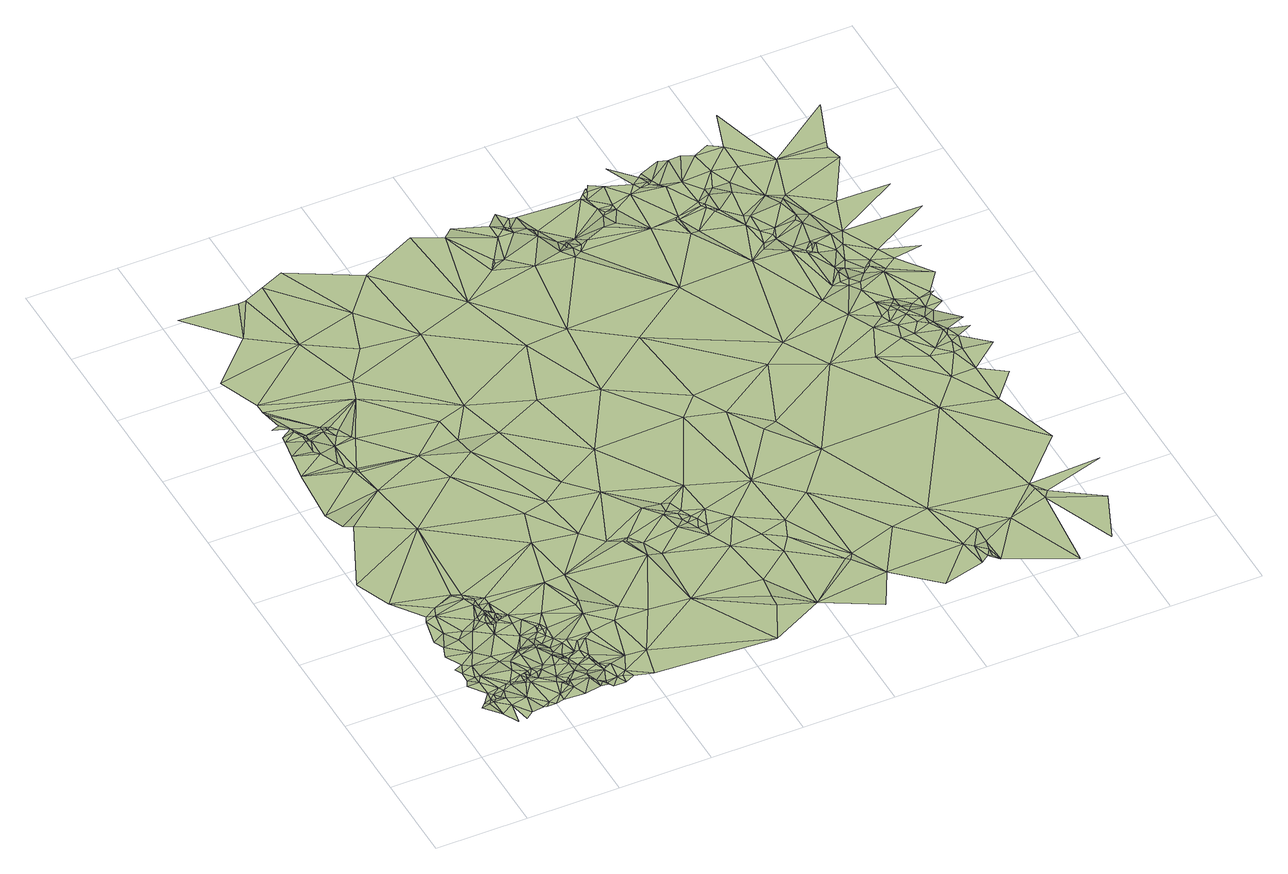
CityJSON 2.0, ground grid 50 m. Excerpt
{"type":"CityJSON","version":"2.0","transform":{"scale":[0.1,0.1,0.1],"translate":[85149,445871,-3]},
"CityObjects":{
"terrain1":{"type":"TINRelief","geometry":[{"type":"CompositeSurface","lod":"1","boundaries":[[[0,1,2]],[[3,0,2]],[[4,1,0]],[[3,5,0]],[[5,4,0]],[[4,6,1]],[[3,7,8]],[[3,8,5]],[[9,4,5]],[[10,11,12]],[[6,11,10]],[[13,6,4]],[[13,4,9]],[[9,5,14]],[[15,16,12]],[[14,5,8]],[[13,9,17]],[[18,16,19]],[[15,12,11]],[[9,14,17]],[[13,20,6]],[[20,11,6]],[[8,21,22]],[[13,17,23]],[[15,11,24]],[[15,25,16]],[[16,25,19]],[[17,14,23]],[[20,24,11]],[[13,23,20]],[[15,24,25]],[[14,8,26]],[[8,22,26]],[[27,19,28]],[[14,26,23]],[[20,29,24]],[[27,28,30]],[[20,23,29]],[[30,31,32]],[[19,25,28]],[[29,33,24]],[[22,34,26]],[[23,35,29]],[[23,26,35]],[[32,31,36]],[[24,37,25]],[[30,38,31]],[[30,28,38]],[[29,35,33]],[[33,39,24]],[[35,40,33]],[[26,34,41]],[[28,25,42]],[[35,26,43]],[[41,34,44]],[[24,39,37]],[[35,43,40]],[[31,45,36]],[[42,25,37]],[[46,47,48]],[[46,36,45]],[[33,40,49]],[[26,41,50]],[[38,51,31]],[[26,50,43]],[[52,41,44]],[[40,43,53]],[[33,49,39]],[[51,45,31]],[[40,53,49]],[[38,28,54]],[[46,45,47]],[[55,53,43]],[[50,55,43]],[[55,49,53]],[[56,41,52]],[[38,54,51]],[[56,50,41]],[[37,39,57]],[[55,58,49]],[[59,39,49]],[[28,42,60]],[[61,55,50]],[[47,62,48]],[[59,49,58]],[[59,57,39]],[[63,58,55]],[[64,56,52]],[[61,63,55]],[[42,37,65]],[[28,60,54]],[[63,59,58]],[[51,66,45]],[[67,48,68]],[[37,57,65]],[[69,61,50]],[[69,50,56]],[[70,57,59]],[[63,70,59]],[[61,71,63]],[[51,54,66]],[[63,71,70]],[[45,72,47]],[[73,57,70]],[[42,65,60]],[[74,56,64]],[[75,71,61]],[[73,76,57]],[[77,69,56]],[[76,65,57]],[[78,70,71]],[[79,61,69]],[[79,75,61]],[[80,77,56]],[[45,66,81]],[[54,82,66]],[[75,78,71]],[[54,60,83]],[[74,80,56]],[[73,70,84]],[[74,64,85]],[[84,70,78]],[[54,83,82]],[[47,86,62]],[[87,69,77]],[[75,84,78]],[[45,81,72]],[[47,72,86]],[[87,79,69]],[[88,65,76]],[[80,87,77]],[[67,68,89]],[[90,66,82]],[[73,91,76]],[[68,48,62]],[[79,92,75]],[[93,87,80]],[[75,92,84]],[[93,80,74]],[[60,94,83]],[[95,79,87]],[[91,88,76]],[[60,65,96]],[[73,84,97]],[[90,81,66]],[[96,65,88]],[[93,95,87]],[[90,82,98]],[[60,99,94]],[[83,98,82]],[[94,100,83]],[[73,97,91]],[[62,86,101]],[[100,98,83]],[[102,79,95]],[[99,100,94]],[[90,98,103]],[[74,85,104]],[[90,103,81]],[[91,105,88]],[[72,101,86]],[[106,84,92]],[[93,74,104]],[[93,102,95]],[[107,92,79]],[[60,108,99]],[[99,109,100]],[[109,98,100]],[[106,97,84]],[[60,96,108]],[[96,88,110]],[[105,110,88]],[[91,97,105]],[[107,79,102]],[[72,81,111]],[[81,103,112]],[[113,109,99]],[[109,114,98]],[[103,98,114]],[[72,115,101]],[[81,112,111]],[[116,106,92]],[[85,117,104]],[[93,118,102]],[[113,119,109]],[[72,111,115]],[[120,105,97]],[[103,114,121]],[[113,99,108]],[[109,122,114]],[[107,116,92]],[[93,104,118]],[[123,124,125]],[[119,122,109]],[[112,103,126]],[[127,97,106]],[[113,128,119]],[[114,122,121]],[[103,121,126]],[[129,101,115]],[[130,110,105]],[[120,131,105]],[[120,97,132]],[[129,111,112]],[[128,122,119]],[[123,89,124]],[[116,133,106]],[[129,115,111]],[[131,130,105]],[[127,132,97]],[[113,134,128]],[[121,122,126]],[[113,108,134]],[[96,110,135]],[[68,62,101]],[[129,112,126]],[[117,136,104]],[[96,137,108]],[[107,102,138]],[[134,122,128]],[[127,106,139]],[[120,132,131]],[[107,140,116]],[[136,118,104]],[[139,106,133]],[[141,125,142]],[[102,118,143]],[[134,126,122]],[[116,140,133]],[[117,144,136]],[[135,110,130]],[[102,143,138]],[[107,138,140]],[[117,145,144]],[[134,108,137]],[[139,133,146]],[[96,147,137]],[[146,133,140]],[[96,135,147]],[[148,130,131]],[[149,136,144]],[[150,131,132]],[[145,151,144]],[[127,152,132]],[[127,139,152]],[[153,118,136]],[[151,149,144]],[[148,135,130]],[[154,151,145]],[[139,146,155]],[[146,140,155]],[[153,143,118]],[[148,131,150]],[[140,138,156]],[[153,136,149]],[[141,157,158]],[[138,143,159]],[[160,147,135]],[[150,132,152]],[[161,160,135]],[[148,161,135]],[[162,137,147]],[[139,155,152]],[[163,149,151]],[[162,147,160]],[[154,163,151]],[[134,137,164]],[[140,165,155]],[[124,89,68]],[[162,160,161]],[[140,156,165]],[[138,166,156]],[[125,124,142]],[[148,150,167]],[[148,167,161]],[[138,159,166]],[[153,159,143]],[[162,161,167]],[[150,152,168]],[[153,149,163]],[[152,155,168]],[[162,164,137]],[[154,169,163]],[[158,170,171]],[[141,172,157]],[[156,166,173]],[[156,173,165]],[[166,159,174]],[[153,174,159]],[[141,175,172]],[[166,174,173]],[[165,176,155]],[[168,155,176]],[[162,167,164]],[[158,157,177]],[[153,178,174]],[[141,142,175]],[[129,126,179]],[[134,179,126]],[[158,177,170]],[[180,171,181]],[[153,163,182]],[[169,183,163]],[[153,182,178]],[[174,178,182]],[[173,184,165]],[[185,163,183]],[[186,183,169]],[[187,188,189]],[[185,182,163]],[[165,184,176]],[[171,170,190]],[[171,190,181]],[[129,191,101]],[[180,181,189]],[[192,173,174]],[[185,183,186]],[[150,193,167]],[[194,187,189]],[[150,168,193]],[[168,176,195]],[[177,157,196]],[[134,164,179]],[[192,174,182]],[[170,177,196]],[[192,184,173]],[[190,170,197]],[[170,196,197]],[[167,193,164]],[[192,182,185]],[[68,101,191]],[[181,190,198]],[[189,181,198]],[[176,184,195]],[[190,197,198]],[[142,124,199]],[[172,200,157]],[[175,142,201]],[[185,186,202]],[[196,157,200]],[[175,200,172]],[[142,199,203]],[[204,194,205]],[[142,203,201]],[[194,189,205]],[[168,195,193]],[[175,201,200]],[[192,195,184]],[[196,206,197]],[[198,197,206]],[[189,198,205]],[[196,200,206]],[[207,192,185]],[[207,185,202]],[[164,193,208]],[[198,206,209]],[[164,208,179]],[[198,209,205]],[[129,179,191]],[[124,68,210]],[[201,211,200]],[[200,212,206]],[[192,213,195]],[[209,206,214]],[[199,124,215]],[[206,212,214]],[[205,209,216]],[[209,214,216]],[[195,213,193]],[[217,204,218]],[[199,215,203]],[[200,219,212]],[[201,203,215]],[[205,216,220]],[[214,220,216]],[[207,213,192]],[[214,212,221]],[[208,193,222]],[[200,211,219]],[[223,217,224]],[[214,221,220]],[[208,222,179]],[[219,221,212]],[[204,205,218]],[[201,215,211]],[[222,225,179]],[[226,222,193]],[[226,193,213]],[[68,191,227]],[[205,220,218]],[[124,210,215]],[[191,179,225]],[[68,227,210]],[[226,225,222]],[[220,221,218]],[[207,228,213]],[[229,223,224]],[[219,218,221]],[[211,218,219]],[[228,226,213]],[[217,218,230]],[[231,229,232]],[[217,230,224]],[[233,207,202]],[[234,191,225]],[[215,235,211]],[[236,228,207]],[[211,235,218]],[[226,237,225]],[[215,210,238]],[[227,191,234]],[[229,239,232]],[[229,224,239]],[[210,227,240]],[[228,237,226]],[[234,225,241]],[[215,238,242]],[[210,240,238]],[[233,236,207]],[[241,225,243]],[[215,242,235]],[[240,227,234]],[[237,243,225]],[[239,224,244]],[[224,230,245]],[[230,218,246]],[[236,237,228]],[[218,235,246]],[[238,240,247]],[[248,242,238]],[[249,240,234]],[[241,243,250]],[[242,246,235]],[[249,234,241]],[[244,224,251]],[[237,252,243]],[[224,245,251]],[[243,252,250]],[[236,253,237]],[[248,238,247]],[[254,252,237]],[[254,250,252]],[[248,246,242]],[[254,237,253]],[[249,247,240]],[[230,255,245]],[[256,241,250]],[[233,257,236]],[[230,246,255]],[[244,251,258]],[[249,241,256]],[[254,259,250]],[[236,260,253]],[[254,253,261]],[[262,236,257]],[[262,263,236]],[[251,245,255]],[[248,247,264]],[[256,250,259]],[[264,247,249]],[[254,261,259]],[[265,246,248]],[[236,263,260]],[[233,266,257]],[[253,267,261]],[[249,256,268]],[[258,251,269]],[[260,267,253]],[[256,259,270]],[[256,270,268]],[[266,262,257]],[[259,261,271]],[[265,248,264]],[[269,251,255]],[[270,259,272]],[[271,261,273]],[[259,271,272]],[[261,274,273]],[[261,267,274]],[[266,263,262]],[[268,270,275]],[[249,268,276]],[[270,272,277]],[[271,273,278]],[[264,249,276]],[[275,270,277]],[[272,271,278]],[[273,274,279]],[[274,267,280]],[[272,278,277]],[[255,246,281]],[[278,273,279]],[[274,280,279]],[[265,281,246]],[[276,268,275]],[[277,278,282]],[[263,283,260]],[[278,279,282]],[[276,275,277]],[[279,280,282]],[[260,284,267]],[[266,283,263]],[[284,280,267]],[[276,277,282]],[[284,282,280]],[[285,269,255]],[[286,284,260]],[[286,260,283]],[[265,264,287]],[[285,255,281]],[[266,288,283]],[[286,283,289]],[[290,264,276]],[[276,282,291]],[[265,287,281]],[[286,292,284]],[[284,291,282]],[[266,293,294]],[[266,295,288]],[[286,289,292]],[[296,269,285]],[[283,288,289]],[[287,264,290]],[[266,294,295]],[[284,292,291]],[[289,297,292]],[[289,288,297]],[[290,276,291]],[[285,281,298]],[[287,298,281]],[[288,295,297]],[[294,297,295]],[[296,285,299]],[[297,300,292]],[[291,292,300]],[[299,285,301]],[[287,290,302]],[[285,298,303]],[[294,304,297]],[[301,285,303]],[[290,291,305]],[[287,306,298]],[[304,300,297]],[[299,301,307]],[[287,302,306]],[[307,301,308]],[[301,309,308]],[[290,305,302]],[[310,291,300]],[[305,291,311]],[[307,308,309]],[[299,307,312]],[[313,299,312]],[[294,314,315]],[[301,303,309]],[[311,291,310]],[[307,309,312]],[[294,315,304]],[[313,312,316]],[[303,298,317]],[[304,318,300]],[[319,312,309]],[[320,305,311]],[[321,309,303]],[[316,312,322]],[[318,310,300]],[[314,323,315]],[[319,322,312]],[[319,309,321]],[[320,311,310]],[[316,322,324]],[[325,302,305]],[[298,306,326]],[[319,327,322]],[[324,322,327]],[[316,324,328]],[[325,306,302]],[[324,327,329]],[[319,329,327]],[[304,315,318]],[[321,303,330]],[[330,303,317]],[[331,324,329]],[[319,332,329]],[[325,305,320]],[[331,328,324]],[[317,298,326]],[[323,333,315]],[[319,321,332]],[[334,333,323]],[[331,329,335]],[[335,329,332]],[[321,336,332]],[[337,333,334]],[[338,332,336]],[[338,336,321]],[[321,330,339]],[[340,341,334]],[[335,332,338]],[[337,334,341]],[[315,333,342]],[[330,317,343]],[[338,321,339]],[[340,337,341]],[[315,342,318]],[[330,344,345]],[[337,346,333]],[[339,330,345]],[[330,343,344]],[[340,346,337]],[[343,317,347]],[[346,342,333]],[[344,348,345]],[[343,348,344]],[[339,345,349]],[[338,339,350]],[[348,349,345]],[[343,347,351]],[[343,351,348]],[[352,320,310]],[[339,349,350]],[[350,349,348]],[[350,348,351]],[[351,347,353]],[[347,317,326]],[[325,354,306]],[[340,355,346]],[[350,351,353]],[[342,355,318]],[[335,338,356]],[[354,326,306]],[[346,355,342]],[[325,320,352]],[[338,350,356]],[[318,357,310]],[[350,353,358]],[[340,359,355]],[[353,347,360]],[[350,358,361]],[[360,347,326]],[[355,362,318]],[[363,350,361]],[[363,356,350]],[[358,353,360]],[[325,352,354]],[[352,310,357]],[[361,358,364]],[[358,360,364]],[[363,361,365]],[[363,366,356]],[[367,356,366]],[[355,359,368]],[[369,361,364]],[[318,362,357]],[[369,365,361]],[[363,365,370]],[[367,366,371]],[[372,366,363]],[[369,370,365]],[[367,371,373]],[[372,363,370]],[[369,364,360]],[[354,374,326]],[[372,370,369]],[[360,326,375]],[[376,371,366]],[[376,366,372]],[[355,368,377]],[[355,377,362]],[[376,378,371]],[[372,369,379]],[[369,360,379]],[[375,326,374]],[[354,352,380]],[[376,372,379]],[[381,377,368]],[[381,362,377]],[[360,375,382]],[[352,357,383]],[[379,360,384]],[[384,360,382]],[[376,379,385]],[[354,386,374]],[[387,382,375]],[[352,383,388]],[[354,380,386]],[[387,375,389]],[[390,385,379]],[[384,382,387]],[[381,368,391]],[[368,392,391]],[[375,374,389]],[[385,393,394]],[[379,384,395]],[[390,379,395]],[[352,388,380]],[[390,396,385]],[[385,396,393]],[[362,397,357]],[[390,398,396]],[[384,387,399]],[[387,389,400]],[[381,401,362]],[[383,357,402]],[[390,395,398]],[[396,398,403]],[[393,396,403]],[[404,393,403]],[[403,398,405]],[[389,374,406]],[[395,384,407]],[[398,395,405]],[[387,400,399]],[[384,399,407]],[[389,408,400]],[[388,383,409]],[[410,374,411]],[[389,406,408]],[[404,403,412]],[[374,386,413]],[[383,402,414]],[[402,357,415]],[[405,395,416]],[[409,383,414]],[[403,405,417]],[[411,374,413]],[[406,374,410]],[[407,399,418]],[[395,407,416]],[[399,400,418]],[[397,415,357]],[[380,419,386]],[[418,400,420]],[[380,388,421]],[[400,408,420]],[[407,418,422]],[[405,416,417]],[[403,417,412]],[[413,386,423]],[[420,408,406]],[[422,418,420]],[[410,411,424]],[[386,419,423]],[[416,407,425]],[[388,409,426]],[[425,407,422]],[[388,427,421]],[[406,410,428]],[[424,411,413]],[[388,426,427]],[[420,406,429]],[[380,421,430]],[[428,410,431]],[[409,414,432]],[[380,433,419]],[[410,424,431]],[[434,406,428]],[[380,430,433]],[[402,435,414]],[[426,409,436]],[[429,406,434]],[[419,437,423]],[[422,420,438]],[[425,422,439]],[[436,409,432]],[[402,415,440]],[[413,423,441]],[[421,427,442]],[[438,420,429]],[[424,413,443]],[[417,416,444]],[[445,423,437]],[[428,431,446]],[[434,428,446]],[[416,425,447]],[[432,414,435]],[[430,421,442]],[[446,431,424]],[[413,448,443]],[[441,423,449]],[[402,440,435]],[[427,426,450]],[[449,423,445]],[[439,422,438]],[[419,451,437]],[[413,441,448]],[[442,427,452]],[[426,436,453]],[[445,437,451]],[[447,425,439]],[[430,442,454]],[[427,450,452]],[[455,444,416]],[[419,433,456]],[[419,456,451]],[[448,441,457]],[[426,453,450]],[[454,442,452]],[[436,432,458]],[[459,443,448]],[[455,416,447]],[[460,441,449]],[[430,454,461]],[[424,443,462]],[[460,457,441]],[[449,445,463]],[[429,434,464]],[[432,435,465]],[[446,424,466]],[[467,445,451]],[[430,468,433]],[[453,436,469]],[[470,448,457]],[[439,438,471]],[[467,463,445]],[[454,452,472]],[[473,440,415]],[[449,463,467]],[[435,440,474]],[[430,461,468]],[[461,454,472]],[[450,475,452]],[[438,429,464]],[[447,439,471]],[[432,465,476]],[[434,446,477]],[[459,448,470]],[[436,458,469]],[[460,478,457]],[[472,452,475]],[[451,456,479]],[[432,476,458]],[[435,474,465]],[[450,453,480]],[[470,457,478]],[[462,443,459]],[[467,451,479]],[[449,467,481]],[[460,449,482]],[[468,461,472]],[[450,480,475]],[[453,469,480]],[[424,462,466]],[[459,470,478]],[[472,475,483]],[[456,433,484]],[[482,449,481]],[[460,482,478]],[[471,438,464]],[[480,469,485]],[[486,465,474]],[[469,458,485]],[[468,472,487]],[[468,484,433]],[[446,466,488]],[[486,476,465]],[[434,477,464]],[[472,483,487]],[[467,489,481]],[[458,476,490]],[[467,479,489]],[[485,458,490]],[[446,488,477]],[[475,480,491]],[[483,475,491]],[[492,474,440]],[[490,476,486]],[[456,484,479]],[[459,478,493]],[[447,471,494]],[[480,485,495]],[[462,459,493]],[[483,491,487]],[[468,487,496]],[[493,478,482]],[[488,466,462]],[[482,481,497]],[[455,447,498]],[[489,479,499]],[[480,495,491]],[[492,486,474]],[[471,464,494]],[[481,489,500]],[[468,496,484]],[[479,484,499]],[[501,485,490]],[[487,491,496]],[[490,486,502]],[[497,481,500]],[[493,482,497]],[[488,462,503]],[[464,477,504]],[[500,489,499]],[[488,504,477]],[[447,494,498]],[[501,495,485]],[[455,498,505]],[[462,493,503]],[[488,503,504]],[[499,484,506]],[[464,504,507]],[[500,499,506]],[[491,495,508]],[[496,491,509]],[[493,497,510]],[[484,496,511]],[[503,507,504]],[[503,493,510]],[[509,491,508]],[[497,500,512]],[[496,509,511]],[[510,497,512]],[[500,506,513]],[[514,494,464]],[[514,464,507]],[[511,509,515]],[[500,513,512]],[[484,516,506]],[[514,498,494]],[[484,511,516]],[[503,517,507]],[[503,510,517]],[[516,513,506]],[[514,518,498]],[[519,512,513]],[[510,512,520]],[[514,507,521]],[[507,517,521]],[[510,522,517]],[[514,521,523]],[[514,523,524]],[[514,524,525]]]}]}
},
"vertices":[
[200,320,19],[180,330,23],[155,310,19],[224,220,25],[221,350,17],[224,320,25],[224,390,24],[270,140,23],[291,260,25],[246,340,19],[157,480,23],[224,480,24],[179,520,18],[246,370,23],[288,320,25],[224,530,17],[181,580,18],[270,340,22],[157,610,27],[202,630,25],[291,400,25],[315,140,23],[358,170,25],[308,380,18],[247,520,23],[248,610,17],[382,280,26],[156,720,26],[290,690,26],[337,410,25],[180,780,30],[225,880,25],[157,840,24],[359,420,24],[427,180,22],[356,400,21],[188,990,25],[382,580,19],[270,800,28],[405,490,26],[381,410,19],[467,200,23],[360,630,18],[427,380,24],[445,180,18],[247,1010,24],[204,1020,29],[270,1060,30],[84,1190,26],[427,440,24],[450,370,25],[313,850,26],[495,180,17],[426,400,20],[359,830,22],[449,410,18],[540,230,24],[427,550,25],[450,440,23],[472,450,23],[449,770,21],[495,380,25],[381,1110,28],[471,420,17],[539,190,18],[492,610,18],[404,900,25],[3,1380,28],[450,1620,26],[562,320,25],[495,460,23],[513,430,18],[427,1060,24],[494,570,25],[624,250,18],[539,430,24],[494,600,23],[583,300,25],[540,440,19],[584,360,17],[607,270,24],[449,1000,26],[427,890,16],[448,860,20],[560,460,20],[652,180,20],[382,1100,32],[605,300,19],[514,620,17],[180,1770,28],[427,910,23],[562,600,27],[607,430,27],[628,300,19],[472,830,21],[629,320,24],[552,700,21],[584,580,31],[472,920,27],[495,840,21],[472,860,13],[427,1090,28],[675,350,27],[472,950,23],[719,270,27],[584,610,26],[628,500,27],[675,410,26],[562,800,19],[495,870,13],[582,670,13],[472,1030,23],[472,990,21],[517,850,20],[493,930,19],[472,1040,27],[652,460,27],[742,190,27],[719,300,26],[517,880,14],[607,600,24],[512,930,15],[522,910,16],[135,1800,25],[405,1960,24],[90,1900,31],[520,980,26],[651,530,14],[538,870,19],[519,1020,27],[615,660,9],[629,610,10],[653,570,8],[675,470,17],[568,860,26],[647,700,10],[742,240,26],[610,800,27],[719,400,9],[682,500,9],[697,460,9],[112,2210,33],[359,2130,31],[742,340,9],[764,220,24],[787,190,21],[689,480,9],[652,730,24],[674,660,8],[788,230,9],[697,620,13],[787,210,13],[720,570,13],[819,310,9],[806,180,8],[746,490,10],[772,430,9],[270,2320,30],[135,2360,34],[801,360,9],[652,710,19],[675,700,19],[675,730,26],[852,230,9],[720,800,26],[767,480,19],[788,410,16],[695,690,26],[742,570,26],[874,180,9],[247,2430,32],[155,2470,29],[314,2220,30],[791,430,21],[810,360,16],[336,2180,25],[786,540,26],[246,2350,28],[834,320,17],[831,990,28],[156,2500,33],[224,2520,32],[860,320,23],[876,220,17],[830,540,27],[900,240,26],[921,190,26],[178,2590,33],[134,2570,35],[224,2550,25],[247,2470,32],[902,1280,26],[945,340,27],[900,710,24],[157,2690,32],[877,570,27],[270,2420,32],[268,2440,26],[270,2480,23],[381,2110,30],[359,2340,25],[381,2150,25],[1018,160,27],[382,2130,30],[156,2720,25],[357,2500,23],[356,2460,25],[1057,330,27],[898,780,24],[359,2480,25],[764,1890,26],[475,2350,26],[401,2410,23],[1012,590,27],[379,2460,30],[694,2100,23],[382,2480,30],[156,2780,24],[606,2610,22],[464,2370,23],[402,2480,25],[427,2440,27],[922,800,29],[67,3000,25],[538,3090,24],[945,1000,24],[1079,680,23],[969,1490,27],[1194,590,27],[312,3250,22],[649,2730,26],[86,3510,22],[403,3490,22],[1667,120,27],[1139,1240,27],[897,2280,26],[1419,570,27],[1371,950,28],[935,2010,27],[444,3490,25],[1102,1520,27],[1236,1130,25],[919,2120,22],[1304,1090,32],[560,3540,25],[787,2930,24],[1057,2330,25],[1234,1620,23],[1123,2080,23],[1372,1470,24],[1345,1110,25],[871,3180,26],[1324,1080,29],[1439,930,25],[1395,1040,25],[1100,2890,25],[1501,1270,28],[1774,340,26],[692,3600,21],[1572,1180,27],[1764,830,27],[1596,1070,26],[1777,410,30],[1799,540,25],[1484,1760,25],[1395,2210,22],[1958,270,26],[1708,950,23],[1597,1260,23],[1056,3400,22],[1596,1200,23],[1640,1110,23],[1641,1160,24],[1657,1080,23],[1684,1020,23],[1638,1240,28],[1756,1330,26],[1663,1170,27],[1687,1110,27],[1708,1080,27],[1730,1020,27],[1526,2590,25],[1772,1130,24],[1979,680,27],[1868,1020,26],[1411,3000,25],[1938,840,26],[1707,2140,23],[2227,500,24],[2045,770,23],[1978,1780,22],[2070,1220,22],[2088,880,27],[2253,110,26],[2362,320,25],[2245,480,28],[1371,3550,21],[2272,520,24],[1755,2610,26],[1521,3470,26],[2271,1020,22],[1620,3160,23],[2092,1900,25],[1820,3090,28],[2537,610,24],[2182,1720,24],[2046,2400,24],[1662,3220,25],[1656,3200,20],[1708,3200,28],[2478,1270,25],[2294,1530,22],[1753,3360,26],[1575,3520,22],[2584,120,23],[2788,340,23],[1753,3450,25],[2025,3060,28],[2747,650,26],[1840,3360,24],[2367,1550,26],[1935,3290,19],[1800,3400,26],[2814,180,20],[1819,3430,13],[2518,1940,25],[2383,2640,24],[1819,3400,18],[1822,3530,11],[1841,3400,17],[1978,3130,27],[1866,3470,16],[1909,3360,21],[2829,300,26],[2858,210,26],[1908,3470,8],[1933,3340,17],[2882,250,26],[1956,3330,10],[2007,3220,8],[2903,160,25],[2881,210,20],[2901,410,26],[2045,3130,25],[2024,3150,21],[2024,3180,13],[2899,310,21],[2069,3090,25],[2047,3180,12],[2045,3200,8],[2092,3200,10],[2092,3130,24],[2790,1810,25],[2136,3150,24],[2654,2050,27],[3081,410,23],[2249,3450,8],[3128,1290,24],[2249,3200,24],[3256,0,17],[2451,3090,23],[2291,3290,10],[3272,590,25],[2291,3350,7],[2316,3200,26],[2312,3310,9],[2271,3430,8],[2269,3470,15],[3301,470,22],[2362,3290,22],[2339,3310,16],[2295,3470,21],[2361,3330,22],[2295,3490,22],[2790,2660,20],[2609,2970,24],[2385,3470,21],[3286,550,21],[2316,3510,23],[2474,3360,22],[3035,2100,20],[3330,510,25],[2585,3090,24],[3014,1760,24],[2610,3110,21],[2520,3420,21],[2967,2250,20],[2605,3090,21],[3101,1960,20],[2654,2970,21],[2539,3380,21],[3575,340,26],[3464,70,22],[2564,3450,25],[2452,3580,21],[2653,3330,25],[2586,3400,25],[3531,860,22],[2585,3380,25],[2744,3130,21],[2762,3110,21],[3665,610,23],[3283,1470,20],[2609,3400,22],[2587,3470,22],[2631,3360,21],[2878,2910,21],[2745,3160,25],[2789,3070,21],[3191,1830,20],[2898,2750,21],[2877,2710,25],[2698,3510,28],[2989,2640,25],[3257,1650,20],[3418,1220,20],[2739,3330,22],[2744,3490,32],[2766,3130,26],[3127,2280,30],[2810,3060,25],[3172,2010,24],[2812,3180,32],[3058,2320,23],[2965,2750,21],[2811,3230,24],[3216,1920,25],[3192,1960,24],[2921,2840,21],[2896,2970,25],[3193,2120,25],[2967,2790,20],[3306,1690,22],[3171,2230,23],[2924,2950,29],[3373,1620,24],[3262,1830,22],[3100,2320,31],[2923,3150,28],[2851,3220,24],[3418,1470,23],[3057,2590,24],[3215,2030,32],[3015,2660,21],[2811,3490,34],[3125,2390,35],[2991,2820,27],[2902,3340,22],[3058,2610,21],[3125,2430,28],[3283,1960,38],[3148,2320,37],[3258,2010,37],[3306,1890,36],[3239,2050,35],[2879,3470,25],[3190,2280,28],[3082,2590,21],[3394,1780,36],[3103,2660,24],[3103,2570,25],[3261,2070,31],[3127,2790,34],[3148,2410,29],[3059,3060,23],[3396,1690,32],[3105,2820,34],[3171,2410,23],[3284,2100,24],[3352,1850,39],[3104,2640,21],[2947,3220,24],[3285,2030,34],[3555,1380,17],[3418,1620,29],[3305,1980,37],[3396,1740,35],[3099,2970,28],[3127,2640,24],[3238,2340,19],[3352,1900,38],[3194,2460,26],[3192,2550,21],[3328,2010,30],[3327,2300,26],[3375,1850,38],[3440,1710,34],[3350,2030,24],[3126,2860,31],[3260,2370,19],[3417,1780,35],[3396,1980,24],[3577,1600,26],[3217,2660,26],[3033,3310,21],[3418,1940,25],[3397,2050,24],[3239,2570,25],[3036,3470,21],[3284,2370,24],[3306,2410,21],[3528,1830,24],[3530,1760,25],[3192,2840,23],[3126,3000,24],[2968,3510,24],[3349,2320,21],[3149,3020,21],[3487,1980,25],[3460,2050,27],[3281,2660,22],[3464,2070,26],[3374,2460,24],[3419,2370,21],[3227,3270,24],[3486,2070,21],[3553,2190,21],[3352,2870,23],[3107,3690,23],[3576,2390,24],[3712,2650,23],[3509,3150,24],[3641,2860,25],[3485,3240,24],[3497,3270,29],[3593,3530,26]
]}
